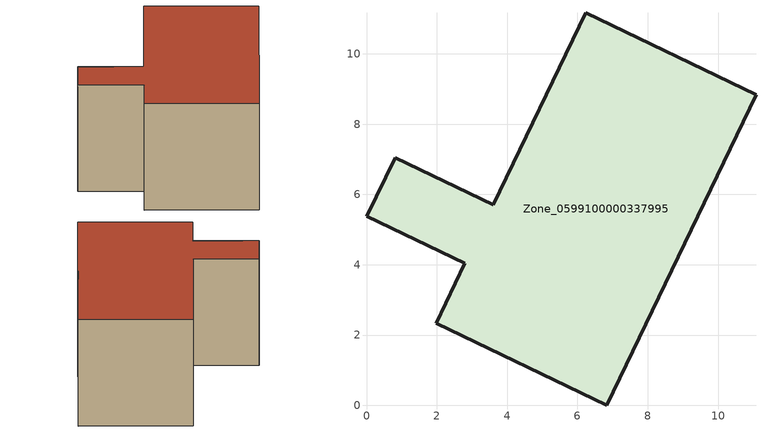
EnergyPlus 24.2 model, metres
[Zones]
Zone_0599100000337995
 floor ground (C_G): 0.81,7.04 3.6,5.7 6.24,11.17 11.08,8.84 6.83,0 1.98,2.34 2.8,4.04 0,5.38 z4.49
 wall outside (C_F): 3.6,5.7 0.81,7.04 0,5.38 2.8,4.04 1.98,2.34 6.83,0 11.08,8.84 6.24,11.17 3.6,5.7 z4.49:10.1
 roof outside (C_R): 6.83,0 11.08,8.84 6.24,11.17 3.6,5.7 0.81,7.04 0,5.38 2.8,4.04 1.98,2.34 z10.1
[BUILDING]
Pand.0599100000337995: North Axis=0; Terrain=City; Loads Convergence Tolerance Value=0.04; Temperature Convergence Tolerance Value=0.4; Solar Distribution=FullExterior; Maximum Number of Warmup Days=25; Minimum Number of Warmup Days=1
[Site:Location]
Rotterdam.The.Hague.AP_ZH_NLD Design_Conditions: Latitude=51.96; Longitude=4.45; Time Zone=1; Elevation=-4.5
[SITE:GROUNDTEMPERATURE:BUILDINGSURFACE]
18, 18, 18, 18, 18, 18, 18, 18, 18, 18, 18, 18
[MATERIAL] Thermal Absorptance=0.9; Solar Absorptance=0.7; Visible Absorptance=0.7
Name | Roughness | Thickness | Conductivity | Density | Specific Heat
G.TI.1975-1991 | MediumSmooth | 0.15 | 0.288461 | 540 | 1210
F.TI.1975-1991 | Rough | 0.3 | 0.230769 | 1920 | 840
R.TI.1975-1991 | MediumRough | 0.2 | 0.153846 | 1500 | 1000
[CONSTRUCTION]
C_G: G.TI.1975-1991
C_F: F.TI.1975-1991
C_R: R.TI.1975-1991
[ZONE]
Zone_0599100000337995: Type=1; Multiplier=1; Ceiling Height=Autocalculate; Volume=Autocalculate; Floor Area=autocalculate; Part of Total Floor Area=Yes
[ZONEINFILTRATION:DESIGNFLOWRATE]
Infil_Zone_0599100000337995: Zone or ZoneList or Space or SpaceList=Zone_0599100000337995; Schedule=AlwaysOn; Design Flow Rate Calculation Method=Flow/Area; Flow Rate per Floor Area=0.003; Constant Term Coefficient=1; Temperature Term Coefficient=0; Velocity Term Coefficient=0; Velocity Squared Term Coefficient=0
[HVACTEMPLATE:ZONE:IDEALLOADSAIRSYSTEM]
Zone_0599100000337995: Maximum Heating Supply Air Temperature=50; Minimum Cooling Supply Air Temperature=13; Maximum Heating Supply Air Humidity Ratio=0.0156; Minimum Cooling Supply Air Humidity Ratio=0.0077; Heating Limit=NoLimit; Cooling Limit=NoLimit; Dehumidification Control Type=ConstantSensibleHeatRatio; Cooling Sensible Heat Ratio=0.7; Dehumidification Setpoint=60; Humidification Control Type=None; Humidification Setpoint=30; Outdoor Air Method=None; Outdoor Air Flow Rate per Person=0.00944; Outdoor Air Flow Rate per Zone Floor Area=0; Outdoor Air Flow Rate per Zone=0; Demand Controlled Ventilation Type=None; Outdoor Air Economizer Type=NoEconomizer; Heat Recovery Type=None; Sensible Heat Recovery Effectiveness=0.7; Latent Heat Recovery Effectiveness=0.65
[ZONECONTROL:THERMOSTAT]
ThermostatControl_Zone_0599100000337995: Zone or ZoneList=Zone_0599100000337995; Control Type Schedule=DualSetpointControlType; Control 1=Thermostat_Zone_0599100000337995; Temperature Difference Between Cutout And Setpoint=0
[THERMOSTATSETPOINT:DUALSETPOINT]
Thermostat_Zone_0599100000337995: Heating Setpoint Temperature Schedule=HeatingSetpoint_Zone_0599100000337995; Cooling Setpoint Temperature Schedule=CoolingSetpoint_Zone_0599100000337995
[SCHEDULE:COMPACT]
HeatingSetpoint_Zone_0599100000337995: Through: 12/31, For: AllDays, Until: 24:00, 21
CoolingSetpoint_Zone_0599100000337995: Through: 12/31, For: AllDays, Until: 24:00, 24
DualSetpointControlType: Through: 12/31, For: AllDays, Until: 24:00, 4
AlwaysOn: Through: 12/31, For: AllDays, Until: 24:00, 1
